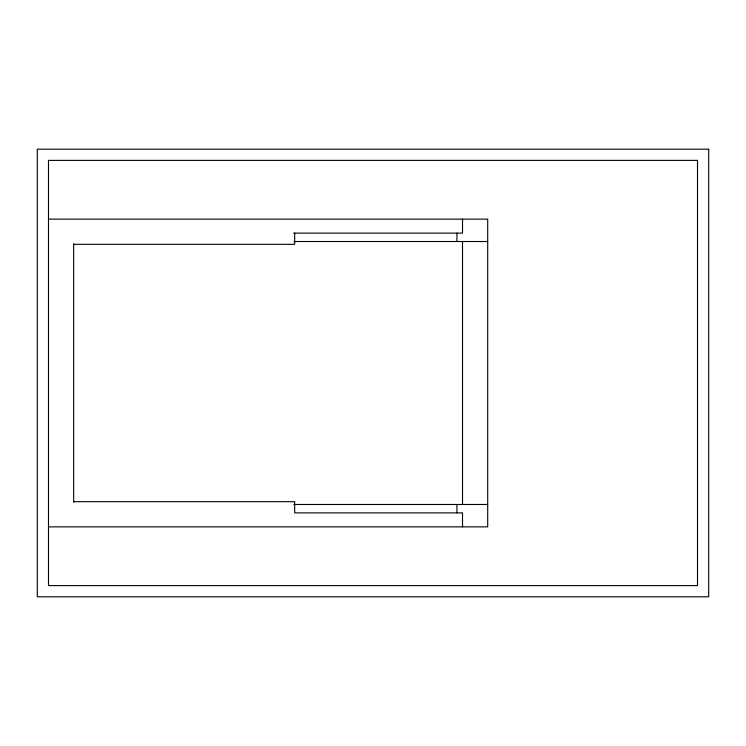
<?xml version="1.0" encoding="UTF-8"?>
<svg xmlns="http://www.w3.org/2000/svg" width="746" height="746" viewBox="0 0 746 746"><rect width="100%" height="100%" fill="white"/><g stroke="black" fill="none" stroke-linecap="round" stroke-linejoin="round"><path stroke-width="1.12" d="M48.49 219.137L487.697 219.137L487.697 526.862L48.49 526.862M293.738 233.125L462.52 233.125L462.52 219.137M293.84 241.518L487.697 241.518M73.668 244.315L294.67 244.315L294.67 233.125M73.668 501.685L294.67 501.685L294.67 512.875L462.52 512.875L462.52 526.862M293.84 504.483L487.697 504.483M462.52 241.518L462.52 504.483M456.925 233.125L456.925 241.518M456.925 504.483L456.925 512.875M73.668 243.849L73.668 502.151M708.7 149.2L37.3 149.2L37.3 596.8L708.7 596.8L708.7 149.2M697.51 160.39L48.49 160.39L48.49 585.61L697.51 585.61L697.51 160.39"/></g></svg>
